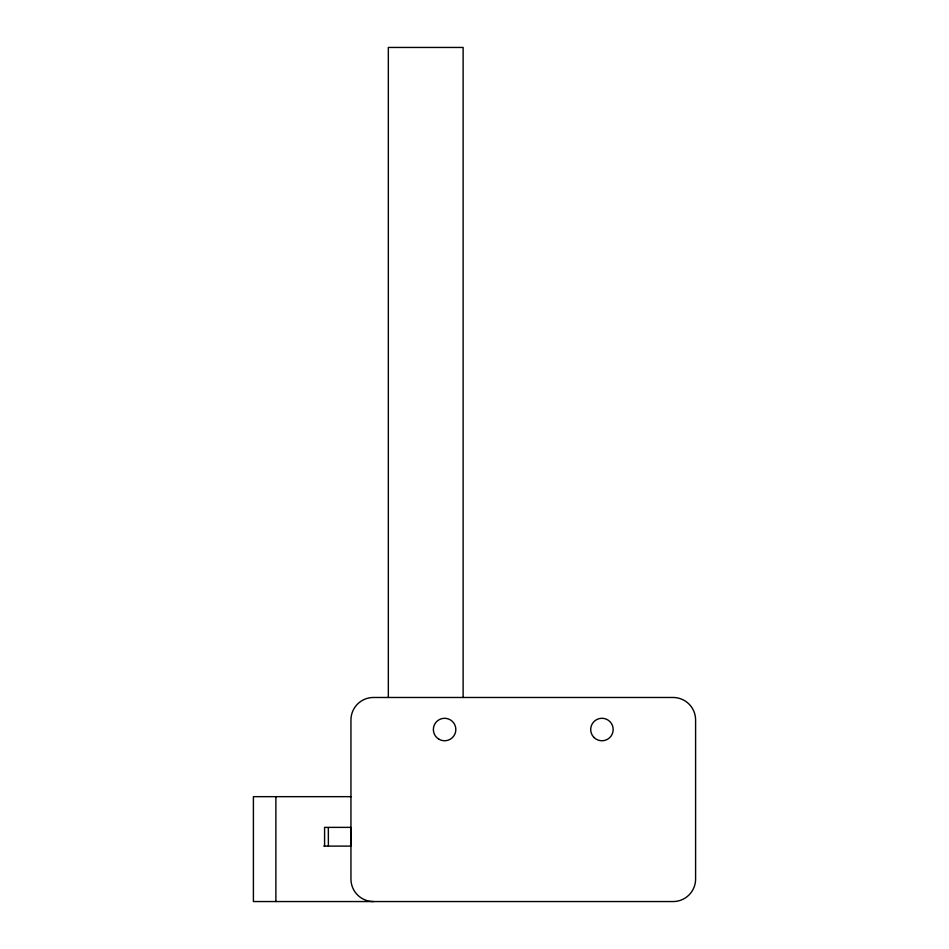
<?xml version="1.0" encoding="UTF-8"?>
<svg xmlns="http://www.w3.org/2000/svg" width="949" height="949" viewBox="0 0 949 949"><rect width="100%" height="100%" fill="white"/><g stroke="black" fill="none" stroke-linecap="round" stroke-linejoin="round"><path stroke-width="1.42" d="M351.177 796.662L253.407 796.662L253.407 901.55L673.114 901.55A22.479 22.479 0 0 0 695.593 879.071L695.593 719.959A22.479 22.479 0 0 0 673.114 697.479L373.432 697.479A22.479 22.479 0 0 0 350.952 719.959L350.952 879.071A22.479 22.479 0 0 0 373.432 901.55M323.834 846.105L350.81 846.105L350.81 827.374L324.582 827.374L324.582 846.105M463.124 697.456L463.124 47.45L388.331 47.45L388.331 697.456M328.33 827.658L328.39 846.105M275.886 796.662L275.886 901.55M593.991 737.468A11.234 11.234 0 0 0 612.793 732.426A11.234 11.234 0 0 0 599.033 718.666A11.234 11.234 0 0 0 593.991 737.468M438.984 739.259A11.234 11.234 0 0 0 455.84 729.52A11.234 11.234 0 0 0 438.984 719.793A11.234 11.234 0 0 0 438.984 739.259"/></g></svg>
